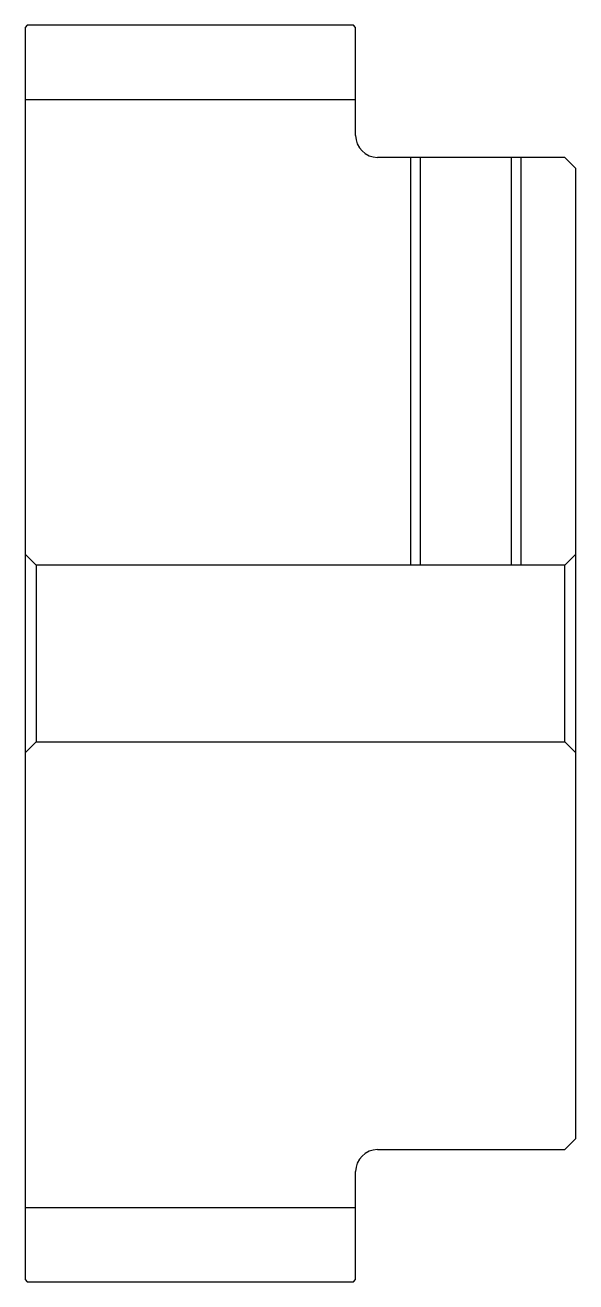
# Model space of a CAD drawing. Header units: metres. Extents: x 123 to 312, y 96 to 153.
# Drawn here: x 123.3 to 148.3, y 95.5 to 152.5 of the extents above.
import ezdxf

# ---------------------------------------------------------------- set-up
doc = ezdxf.new("R2010")
doc.units = ezdxf.units.M

msp = doc.modelspace()

# ---------------------------------------------------------------- linework, layer by layer
at = {"color": 4}
for p, q in [((123.260864, 149.146744), (138.260864, 149.146744)), ((147.760864, 128.021744), (148.260864, 128.521744)), ((123.760864, 128.021744), (123.760864, 120.021744)), ((147.760864, 120.021744), (148.260864, 119.521744)), ((123.260864, 98.896744), (138.260864, 98.896744))]:
    msp.add_line(p, q, dxfattribs=at)
for points in [[(138.260864, 147.521744), (138.260864, 152.421738), (138.160858, 152.521744), (123.360863, 152.521744), (123.260864, 152.421738), (123.260864, 119.521744)], [(139.260864, 101.521744), (147.760864, 101.521744), (148.260864, 102.021744), (148.260864, 146.021744), (147.760864, 146.521744), (139.260864, 146.521744)], [(140.760864, 146.521744), (140.760864, 128.021744)], [(141.195862, 146.521744), (141.195862, 128.021744)], [(145.325867, 146.521744), (145.325867, 128.021744)], [(145.760864, 146.521744), (145.760864, 128.021744)], [(123.260864, 119.521744), (123.760864, 120.021744), (147.760864, 120.021744), (147.760864, 128.021744), (123.760864, 128.021744), (123.260864, 128.521744)], [(123.260864, 119.521744), (123.260864, 95.621742), (123.360863, 95.521744), (138.160858, 95.521744), (138.260864, 95.621742), (138.260864, 100.521744)]]:
    msp.add_lwpolyline(points, dxfattribs=at)
for centre, start, end in [((139.260864, 147.521744), 180, 270), ((139.260864, 100.521744), 90, 180)]:
    msp.add_arc(centre, 1, start, end, dxfattribs=at)

doc.saveas('drawing.dxf')
